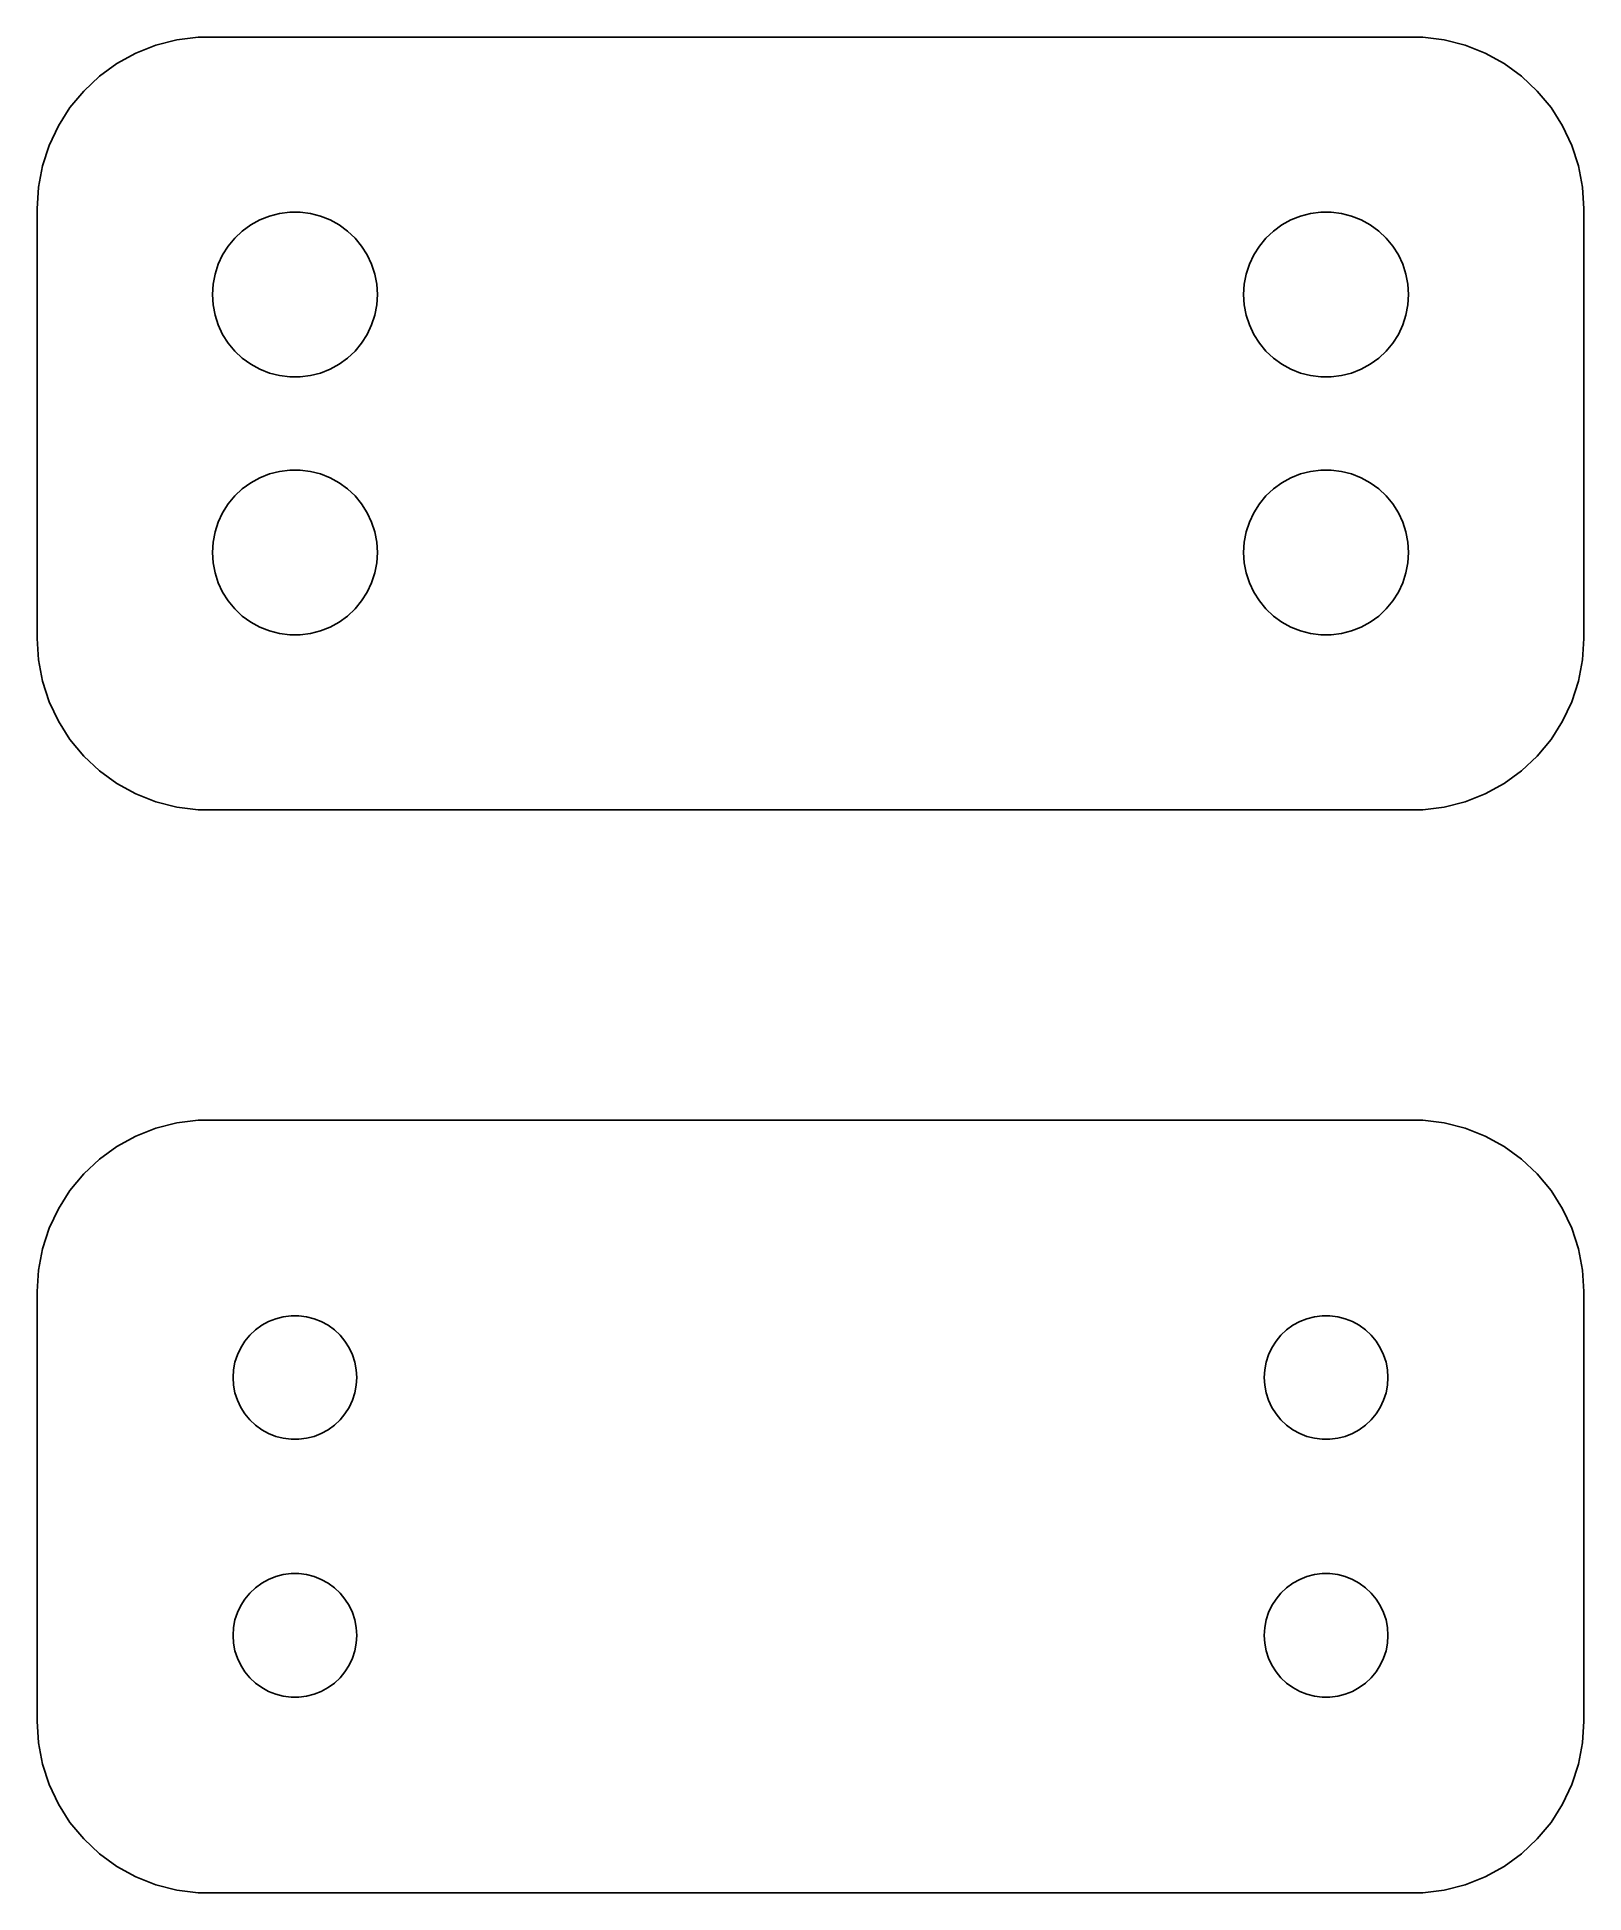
# Model space of a CAD drawing. Header units: metres. Extents: x -22.5 to 22.5, y 20.3 to 74.2.
import ezdxf

# ---------------------------------------------------------------- set-up
doc = ezdxf.new("R2010")
doc.units = ezdxf.units.M

msp = doc.modelspace()

# ---------------------------------------------------------------- linework, layer by layer
for p, q in [((-19.0451, 74.0053), (-19.6289, 73.7741)), ((-18.4369, 74.1614), (-19.0451, 74.0053)), ((-17.8139, 74.2401), (-18.4369, 74.1614)), ((17.8139, 74.2401), (-17.8139, 74.2401)), ((18.4369, 74.1614), (17.8139, 74.2401)), ((19.0451, 74.0053), (18.4369, 74.1614)), ((19.6289, 73.7741), (19.0451, 74.0053)), ((-20.1791, 73.4716), (-20.6871, 73.1026)), ((-19.6289, 73.7741), (-20.1791, 73.4716)), ((20.1791, 73.4716), (19.6289, 73.7741)), ((20.6871, 73.1026), (20.1791, 73.4716)), ((-20.6871, 73.1026), (-21.1448, 72.6727)), ((21.1448, 72.6727), (20.6871, 73.1026)), ((-21.1448, 72.6727), (-21.5451, 72.1889)), ((21.5451, 72.1889), (21.1448, 72.6727)), ((-21.5451, 72.1889), (-21.8815, 71.6588)), ((21.8815, 71.6588), (21.5451, 72.1889)), ((-21.8815, 71.6588), (-22.1489, 71.0906)), ((22.1489, 71.0906), (21.8815, 71.6588)), ((-22.1489, 71.0906), (-22.3429, 70.4934)), ((22.3429, 70.4934), (22.1489, 71.0906)), ((-22.3429, 70.4934), (-22.4606, 69.8767)), ((22.4606, 69.8767), (22.3429, 70.4934)), ((-22.4606, 69.8767), (-22.5, 69.25)), ((22.5, 69.25), (22.4606, 69.8767)), ((-22.5, 69.25), (-22.5, 56.75)), ((-15.7416, 69.0325), (-15.4497, 69.1075)), ((-15.4497, 69.1075), (-15.1507, 69.1453)), ((-15.1507, 69.1453), (-14.8493, 69.1453)), ((-14.8493, 69.1453), (-14.5503, 69.1075)), ((-14.5503, 69.1075), (-14.2583, 69.0325)), ((14.2583, 69.0325), (14.5503, 69.1075)), ((14.5503, 69.1075), (14.8493, 69.1453)), ((14.8493, 69.1453), (15.1507, 69.1453)), ((15.1507, 69.1453), (15.4497, 69.1075)), ((15.4497, 69.1075), (15.7416, 69.0325)), ((22.5, 56.75), (22.5, 69.25)), ((-16.7495, 68.3929), (-16.5298, 68.5992)), ((-16.5298, 68.5992), (-16.286, 68.7764)), ((-16.286, 68.7764), (-16.0219, 68.9216)), ((-16.0219, 68.9216), (-15.7416, 69.0325)), ((-14.2583, 69.0325), (-13.9781, 68.9216)), ((-13.9781, 68.9216), (-13.714, 68.7764)), ((-13.714, 68.7764), (-13.4702, 68.5992)), ((-13.4702, 68.5992), (-13.2505, 68.3929)), ((13.2505, 68.3929), (13.4702, 68.5992)), ((13.4702, 68.5992), (13.714, 68.7764)), ((13.714, 68.7764), (13.9781, 68.9216)), ((13.9781, 68.9216), (14.2583, 69.0325)), ((15.7416, 69.0325), (16.0219, 68.9216)), ((16.0219, 68.9216), (16.286, 68.7764)), ((16.286, 68.7764), (16.5298, 68.5992)), ((16.5298, 68.5992), (16.7495, 68.3929)), ((-17.1031, 67.9062), (-16.9416, 68.1607)), ((-16.9416, 68.1607), (-16.7495, 68.3929)), ((-13.2505, 68.3929), (-13.0583, 68.1607)), ((-13.0583, 68.1607), (-12.8969, 67.9062)), ((12.8969, 67.9062), (13.0583, 68.1607)), ((13.0583, 68.1607), (13.2505, 68.3929)), ((16.7495, 68.3929), (16.9416, 68.1607)), ((16.9416, 68.1607), (17.1031, 67.9062)), ((-17.3246, 67.3468), (-17.2315, 67.6335)), ((-17.2315, 67.6335), (-17.1031, 67.9062)), ((-12.8969, 67.9062), (-12.7685, 67.6335)), ((-12.7685, 67.6335), (-12.6754, 67.3468)), ((12.6754, 67.3468), (12.7685, 67.6335)), ((12.7685, 67.6335), (12.8969, 67.9062)), ((17.1031, 67.9062), (17.2315, 67.6335)), ((17.2315, 67.6335), (17.3246, 67.3468)), ((-17.4, 66.75), (-17.3811, 67.0508)), ((-17.3811, 67.0508), (-17.3246, 67.3468)), ((-12.6754, 67.3468), (-12.6189, 67.0508)), ((-12.6189, 67.0508), (-12.6, 66.75)), ((12.6, 66.75), (12.6189, 67.0508)), ((12.6189, 67.0508), (12.6754, 67.3468)), ((17.3246, 67.3468), (17.3811, 67.0508)), ((17.3811, 67.0508), (17.4, 66.75)), ((-17.3811, 66.4492), (-17.4, 66.75)), ((-17.3246, 66.1531), (-17.3811, 66.4492)), ((-12.6189, 66.4492), (-12.6754, 66.1531)), ((-12.6, 66.75), (-12.6189, 66.4492)), ((12.6189, 66.4492), (12.6, 66.75)), ((12.6754, 66.1531), (12.6189, 66.4492)), ((17.3811, 66.4492), (17.3246, 66.1531)), ((17.4, 66.75), (17.3811, 66.4492)), ((-17.2315, 65.8665), (-17.3246, 66.1531)), ((-17.1031, 65.5938), (-17.2315, 65.8665)), ((-12.7685, 65.8665), (-12.8969, 65.5938)), ((-12.6754, 66.1531), (-12.7685, 65.8665)), ((12.7685, 65.8665), (12.6754, 66.1531)), ((12.8969, 65.5938), (12.7685, 65.8665)), ((17.2315, 65.8665), (17.1031, 65.5938)), ((17.3246, 66.1531), (17.2315, 65.8665)), ((-16.9416, 65.3393), (-17.1031, 65.5938)), ((-16.7495, 65.1071), (-16.9416, 65.3393)), ((-13.0583, 65.3393), (-13.2505, 65.1071)), ((-12.8969, 65.5938), (-13.0583, 65.3393)), ((13.0583, 65.3393), (12.8969, 65.5938)), ((13.2505, 65.1071), (13.0583, 65.3393)), ((16.9416, 65.3393), (16.7495, 65.1071)), ((17.1031, 65.5938), (16.9416, 65.3393)), ((-16.5298, 64.9008), (-16.7495, 65.1071)), ((-16.286, 64.7236), (-16.5298, 64.9008)), ((-13.4702, 64.9008), (-13.714, 64.7236)), ((-13.2505, 65.1071), (-13.4702, 64.9008)), ((13.4702, 64.9008), (13.2505, 65.1071)), ((13.714, 64.7236), (13.4702, 64.9008)), ((16.5298, 64.9008), (16.286, 64.7236)), ((16.7495, 65.1071), (16.5298, 64.9008)), ((-16.0219, 64.5784), (-16.286, 64.7236)), ((-15.7416, 64.4675), (-16.0219, 64.5784)), ((-15.4497, 64.3925), (-15.7416, 64.4675)), ((-15.1507, 64.3547), (-15.4497, 64.3925)), ((-14.8493, 64.3547), (-15.1507, 64.3547)), ((-14.5503, 64.3925), (-14.8493, 64.3547)), ((-14.2583, 64.4675), (-14.5503, 64.3925)), ((-13.9781, 64.5784), (-14.2583, 64.4675)), ((-13.714, 64.7236), (-13.9781, 64.5784)), ((13.9781, 64.5784), (13.714, 64.7236)), ((14.2583, 64.4675), (13.9781, 64.5784)), ((14.5503, 64.3925), (14.2583, 64.4675)), ((14.8493, 64.3547), (14.5503, 64.3925)), ((15.1507, 64.3547), (14.8493, 64.3547)), ((15.4497, 64.3925), (15.1507, 64.3547)), ((15.7416, 64.4675), (15.4497, 64.3925)), ((16.0219, 64.5784), (15.7416, 64.4675)), ((16.286, 64.7236), (16.0219, 64.5784)), ((-15.7416, 61.5325), (-15.4497, 61.6075)), ((-15.4497, 61.6075), (-15.1507, 61.6453)), ((-15.1507, 61.6453), (-14.8493, 61.6453)), ((-14.8493, 61.6453), (-14.5503, 61.6075)), ((-14.5503, 61.6075), (-14.2583, 61.5325)), ((14.2583, 61.5325), (14.5503, 61.6075)), ((14.5503, 61.6075), (14.8493, 61.6453)), ((14.8493, 61.6453), (15.1507, 61.6453)), ((15.1507, 61.6453), (15.4497, 61.6075)), ((15.4497, 61.6075), (15.7416, 61.5325)), ((-16.7495, 60.8929), (-16.5298, 61.0992)), ((-16.5298, 61.0992), (-16.286, 61.2764)), ((-16.286, 61.2764), (-16.0219, 61.4216)), ((-16.0219, 61.4216), (-15.7416, 61.5325)), ((-14.2583, 61.5325), (-13.9781, 61.4216)), ((-13.9781, 61.4216), (-13.714, 61.2764)), ((-13.714, 61.2764), (-13.4702, 61.0992)), ((-13.4702, 61.0992), (-13.2505, 60.8929)), ((13.2505, 60.8929), (13.4702, 61.0992)), ((13.4702, 61.0992), (13.714, 61.2764)), ((13.714, 61.2764), (13.9781, 61.4216)), ((13.9781, 61.4216), (14.2583, 61.5325)), ((15.7416, 61.5325), (16.0219, 61.4216)), ((16.0219, 61.4216), (16.286, 61.2764)), ((16.286, 61.2764), (16.5298, 61.0992)), ((16.5298, 61.0992), (16.7495, 60.8929)), ((-17.1031, 60.4062), (-16.9416, 60.6607)), ((-16.9416, 60.6607), (-16.7495, 60.8929)), ((-13.2505, 60.8929), (-13.0583, 60.6607)), ((-13.0583, 60.6607), (-12.8969, 60.4062)), ((12.8969, 60.4062), (13.0583, 60.6607)), ((13.0583, 60.6607), (13.2505, 60.8929)), ((16.7495, 60.8929), (16.9416, 60.6607)), ((16.9416, 60.6607), (17.1031, 60.4062)), ((-17.3246, 59.8469), (-17.2315, 60.1335)), ((-17.2315, 60.1335), (-17.1031, 60.4062)), ((-12.8969, 60.4062), (-12.7685, 60.1335)), ((-12.7685, 60.1335), (-12.6754, 59.8469)), ((12.6754, 59.8469), (12.7685, 60.1335)), ((12.7685, 60.1335), (12.8969, 60.4062)), ((17.1031, 60.4062), (17.2315, 60.1335)), ((17.2315, 60.1335), (17.3246, 59.8469)), ((-17.4, 59.25), (-17.3811, 59.5508)), ((-17.3811, 59.5508), (-17.3246, 59.8469)), ((-12.6754, 59.8469), (-12.6189, 59.5508)), ((-12.6189, 59.5508), (-12.6, 59.25)), ((12.6, 59.25), (12.6189, 59.5508)), ((12.6189, 59.5508), (12.6754, 59.8469)), ((17.3246, 59.8469), (17.3811, 59.5508)), ((17.3811, 59.5508), (17.4, 59.25)), ((-17.3811, 58.9492), (-17.4, 59.25)), ((-17.3246, 58.6532), (-17.3811, 58.9492)), ((-12.6189, 58.9492), (-12.6754, 58.6532)), ((-12.6, 59.25), (-12.6189, 58.9492)), ((12.6189, 58.9492), (12.6, 59.25)), ((12.6754, 58.6532), (12.6189, 58.9492)), ((17.3811, 58.9492), (17.3246, 58.6532)), ((17.4, 59.25), (17.3811, 58.9492)), ((-17.2315, 58.3665), (-17.3246, 58.6532)), ((-17.1031, 58.0938), (-17.2315, 58.3665)), ((-12.7685, 58.3665), (-12.8969, 58.0938)), ((-12.6754, 58.6532), (-12.7685, 58.3665)), ((12.7685, 58.3665), (12.6754, 58.6532)), ((12.8969, 58.0938), (12.7685, 58.3665)), ((17.2315, 58.3665), (17.1031, 58.0938)), ((17.3246, 58.6532), (17.2315, 58.3665)), ((-16.9416, 57.8393), (-17.1031, 58.0938)), ((-16.7495, 57.6071), (-16.9416, 57.8393)), ((-13.0583, 57.8393), (-13.2505, 57.6071)), ((-12.8969, 58.0938), (-13.0583, 57.8393)), ((13.0583, 57.8393), (12.8969, 58.0938)), ((13.2505, 57.6071), (13.0583, 57.8393)), ((16.9416, 57.8393), (16.7495, 57.6071)), ((17.1031, 58.0938), (16.9416, 57.8393)), ((-16.5298, 57.4008), (-16.7495, 57.6071)), ((-16.286, 57.2236), (-16.5298, 57.4008)), ((-16.0219, 57.0784), (-16.286, 57.2236)), ((-13.714, 57.2236), (-13.9781, 57.0784)), ((-13.4702, 57.4008), (-13.714, 57.2236)), ((-13.2505, 57.6071), (-13.4702, 57.4008)), ((13.4702, 57.4008), (13.2505, 57.6071)), ((13.714, 57.2236), (13.4702, 57.4008)), ((13.9781, 57.0784), (13.714, 57.2236)), ((16.286, 57.2236), (16.0219, 57.0784)), ((16.5298, 57.4008), (16.286, 57.2236)), ((16.7495, 57.6071), (16.5298, 57.4008)), ((-22.5, 56.75), (-22.4606, 56.1233)), ((-15.7416, 56.9675), (-16.0219, 57.0784)), ((-15.4497, 56.8925), (-15.7416, 56.9675)), ((-15.1507, 56.8547), (-15.4497, 56.8925)), ((-14.8493, 56.8547), (-15.1507, 56.8547)), ((-14.5503, 56.8925), (-14.8493, 56.8547)), ((-14.2583, 56.9675), (-14.5503, 56.8925)), ((-13.9781, 57.0784), (-14.2583, 56.9675)), ((14.2583, 56.9675), (13.9781, 57.0784)), ((14.5503, 56.8925), (14.2583, 56.9675)), ((14.8493, 56.8547), (14.5503, 56.8925)), ((15.1507, 56.8547), (14.8493, 56.8547)), ((15.4497, 56.8925), (15.1507, 56.8547)), ((15.7416, 56.9675), (15.4497, 56.8925)), ((16.0219, 57.0784), (15.7416, 56.9675)), ((22.4606, 56.1233), (22.5, 56.75)), ((-22.4606, 56.1233), (-22.3429, 55.5066)), ((22.3429, 55.5066), (22.4606, 56.1233)), ((-22.3429, 55.5066), (-22.1489, 54.9094)), ((22.1489, 54.9094), (22.3429, 55.5066)), ((-22.1489, 54.9094), (-21.8815, 54.3412)), ((21.8815, 54.3412), (22.1489, 54.9094)), ((-21.8815, 54.3412), (-21.5451, 53.8111)), ((21.5451, 53.8111), (21.8815, 54.3412)), ((-21.5451, 53.8111), (-21.1448, 53.3273)), ((21.1448, 53.3273), (21.5451, 53.8111)), ((-21.1448, 53.3273), (-20.6871, 52.8974)), ((20.6871, 52.8974), (21.1448, 53.3273)), ((-20.6871, 52.8974), (-20.1791, 52.5284)), ((-20.1791, 52.5284), (-19.6289, 52.2259)), ((19.6289, 52.2259), (20.1791, 52.5284)), ((20.1791, 52.5284), (20.6871, 52.8974)), ((-19.6289, 52.2259), (-19.0451, 51.9947)), ((-19.0451, 51.9947), (-18.4369, 51.8386)), ((-18.4369, 51.8386), (-17.8139, 51.7599)), ((17.8139, 51.7599), (18.4369, 51.8386)), ((18.4369, 51.8386), (19.0451, 51.9947)), ((19.0451, 51.9947), (19.6289, 52.2259)), ((-17.8139, 51.7599), (17.8139, 51.7599)), ((-18.4369, 42.6614), (-19.0451, 42.5053)), ((-17.8139, 42.7401), (-18.4369, 42.6614)), ((17.8139, 42.7401), (-17.8139, 42.7401)), ((18.4369, 42.6614), (17.8139, 42.7401)), ((19.0451, 42.5053), (18.4369, 42.6614)), ((-19.6289, 42.2741), (-20.1791, 41.9716)), ((-19.0451, 42.5053), (-19.6289, 42.2741)), ((19.6289, 42.2741), (19.0451, 42.5053)), ((20.1791, 41.9716), (19.6289, 42.2741)), ((-20.6871, 41.6026), (-21.1448, 41.1727)), ((-20.1791, 41.9716), (-20.6871, 41.6026)), ((20.6871, 41.6026), (20.1791, 41.9716)), ((21.1448, 41.1727), (20.6871, 41.6026)), ((-21.1448, 41.1727), (-21.5451, 40.6889)), ((21.5451, 40.6889), (21.1448, 41.1727)), ((-21.5451, 40.6889), (-21.8815, 40.1588)), ((21.8815, 40.1588), (21.5451, 40.6889)), ((-21.8815, 40.1588), (-22.1489, 39.5906)), ((22.1489, 39.5906), (21.8815, 40.1588)), ((-22.1489, 39.5906), (-22.3429, 38.9934)), ((22.3429, 38.9934), (22.1489, 39.5906)), ((-22.3429, 38.9934), (-22.4606, 38.3767)), ((22.4606, 38.3767), (22.3429, 38.9934)), ((-22.4606, 38.3767), (-22.5, 37.75)), ((22.5, 37.75), (22.4606, 38.3767)), ((-22.5, 37.75), (-22.5, 25.25)), ((22.5, 25.25), (22.5, 37.75)), ((-16.1474, 36.6369), (-15.9645, 36.7698)), ((-15.9645, 36.7698), (-15.7664, 36.8787)), ((-15.7664, 36.8787), (-15.5562, 36.9619)), ((-15.5562, 36.9619), (-15.3373, 37.0181)), ((-15.3373, 37.0181), (-15.113, 37.0464)), ((-15.113, 37.0464), (-14.887, 37.0464)), ((-14.887, 37.0464), (-14.6627, 37.0181)), ((-14.6627, 37.0181), (-14.4438, 36.9619)), ((-14.4438, 36.9619), (-14.2336, 36.8787)), ((-14.2336, 36.8787), (-14.0355, 36.7698)), ((-14.0355, 36.7698), (-13.8526, 36.6369)), ((13.8526, 36.6369), (14.0355, 36.7698)), ((14.0355, 36.7698), (14.2336, 36.8787)), ((14.2336, 36.8787), (14.4438, 36.9619)), ((14.4438, 36.9619), (14.6627, 37.0181)), ((14.6627, 37.0181), (14.887, 37.0464)), ((14.887, 37.0464), (15.113, 37.0464)), ((15.113, 37.0464), (15.3373, 37.0181)), ((15.3373, 37.0181), (15.5562, 36.9619)), ((15.5562, 36.9619), (15.7664, 36.8787)), ((15.7664, 36.8787), (15.9645, 36.7698)), ((15.9645, 36.7698), (16.1474, 36.6369)), ((-16.5773, 36.1171), (-16.4562, 36.308)), ((-16.4562, 36.308), (-16.3121, 36.4822)), ((-16.3121, 36.4822), (-16.1474, 36.6369)), ((-13.8526, 36.6369), (-13.6879, 36.4822)), ((-13.6879, 36.4822), (-13.5438, 36.308)), ((-13.5438, 36.308), (-13.4226, 36.1171)), ((13.4226, 36.1171), (13.5438, 36.308)), ((13.5438, 36.308), (13.6879, 36.4822)), ((13.6879, 36.4822), (13.8526, 36.6369)), ((16.1474, 36.6369), (16.3121, 36.4822)), ((16.3121, 36.4822), (16.4562, 36.308)), ((16.4562, 36.308), (16.5773, 36.1171)), ((-16.7858, 35.4756), (-16.7434, 35.6976)), ((-16.7434, 35.6976), (-16.6736, 35.9126)), ((-16.6736, 35.9126), (-16.5773, 36.1171)), ((-13.4226, 36.1171), (-13.3264, 35.9126)), ((-13.3264, 35.9126), (-13.2565, 35.6976)), ((-13.2565, 35.6976), (-13.2142, 35.4756)), ((13.2142, 35.4756), (13.2565, 35.6976)), ((13.2565, 35.6976), (13.3264, 35.9126)), ((13.3264, 35.9126), (13.4226, 36.1171)), ((16.5773, 36.1171), (16.6736, 35.9126)), ((16.6736, 35.9126), (16.7434, 35.6976)), ((16.7434, 35.6976), (16.7858, 35.4756)), ((-16.8, 35.25), (-16.7858, 35.4756)), ((-16.7858, 35.0244), (-16.8, 35.25)), ((-13.2142, 35.4756), (-13.2, 35.25)), ((-13.2, 35.25), (-13.2142, 35.0244)), ((13.2, 35.25), (13.2142, 35.4756)), ((13.2142, 35.0244), (13.2, 35.25)), ((16.7858, 35.4756), (16.8, 35.25)), ((16.8, 35.25), (16.7858, 35.0244)), ((-16.7434, 34.8024), (-16.7858, 35.0244)), ((-16.6736, 34.5874), (-16.7434, 34.8024)), ((-16.5773, 34.3828), (-16.6736, 34.5874)), ((-13.3264, 34.5874), (-13.4226, 34.3828)), ((-13.2565, 34.8024), (-13.3264, 34.5874)), ((-13.2142, 35.0244), (-13.2565, 34.8024)), ((13.2565, 34.8024), (13.2142, 35.0244)), ((13.3264, 34.5874), (13.2565, 34.8024)), ((13.4226, 34.3828), (13.3264, 34.5874)), ((16.6736, 34.5874), (16.5773, 34.3828)), ((16.7434, 34.8024), (16.6736, 34.5874)), ((16.7858, 35.0244), (16.7434, 34.8024)), ((-16.4562, 34.192), (-16.5773, 34.3828)), ((-16.3121, 34.0178), (-16.4562, 34.192)), ((-16.1474, 33.8631), (-16.3121, 34.0178)), ((-13.6879, 34.0178), (-13.8526, 33.8631)), ((-13.5438, 34.192), (-13.6879, 34.0178)), ((-13.4226, 34.3828), (-13.5438, 34.192)), ((13.5438, 34.192), (13.4226, 34.3828)), ((13.6879, 34.0178), (13.5438, 34.192)), ((13.8526, 33.8631), (13.6879, 34.0178)), ((16.3121, 34.0178), (16.1474, 33.8631)), ((16.4562, 34.192), (16.3121, 34.0178)), ((16.5773, 34.3828), (16.4562, 34.192)), ((-15.9645, 33.7302), (-16.1474, 33.8631)), ((-15.7664, 33.6213), (-15.9645, 33.7302)), ((-15.5562, 33.5381), (-15.7664, 33.6213)), ((-15.3373, 33.4819), (-15.5562, 33.5381)), ((-15.113, 33.4536), (-15.3373, 33.4819)), ((-14.6627, 33.4819), (-14.887, 33.4536)), ((-14.4438, 33.5381), (-14.6627, 33.4819)), ((-14.2336, 33.6213), (-14.4438, 33.5381)), ((-14.0355, 33.7302), (-14.2336, 33.6213)), ((-13.8526, 33.8631), (-14.0355, 33.7302)), ((14.0355, 33.7302), (13.8526, 33.8631)), ((14.2336, 33.6213), (14.0355, 33.7302)), ((14.4438, 33.5381), (14.2336, 33.6213)), ((14.6627, 33.4819), (14.4438, 33.5381)), ((14.887, 33.4536), (14.6627, 33.4819)), ((15.3373, 33.4819), (15.113, 33.4536)), ((15.5562, 33.5381), (15.3373, 33.4819)), ((15.7664, 33.6213), (15.5562, 33.5381)), ((15.9645, 33.7302), (15.7664, 33.6213)), ((16.1474, 33.8631), (15.9645, 33.7302)), ((-14.887, 33.4536), (-15.113, 33.4536)), ((15.113, 33.4536), (14.887, 33.4536)), ((-16.1474, 29.1369), (-15.9645, 29.2698)), ((-15.9645, 29.2698), (-15.7664, 29.3787)), ((-15.7664, 29.3787), (-15.5562, 29.4619)), ((-15.5562, 29.4619), (-15.3373, 29.5181)), ((-15.3373, 29.5181), (-15.113, 29.5464)), ((-15.113, 29.5464), (-14.887, 29.5464)), ((-14.887, 29.5464), (-14.6627, 29.5181)), ((-14.6627, 29.5181), (-14.4438, 29.4619)), ((-14.4438, 29.4619), (-14.2336, 29.3787)), ((-14.2336, 29.3787), (-14.0355, 29.2698)), ((-14.0355, 29.2698), (-13.8526, 29.1369)), ((13.8526, 29.1369), (14.0355, 29.2698)), ((14.0355, 29.2698), (14.2336, 29.3787)), ((14.2336, 29.3787), (14.4438, 29.4619)), ((14.4438, 29.4619), (14.6627, 29.5181)), ((14.6627, 29.5181), (14.887, 29.5464)), ((14.887, 29.5464), (15.113, 29.5464)), ((15.113, 29.5464), (15.3373, 29.5181)), ((15.3373, 29.5181), (15.5562, 29.4619)), ((15.5562, 29.4619), (15.7664, 29.3787)), ((15.7664, 29.3787), (15.9645, 29.2698)), ((15.9645, 29.2698), (16.1474, 29.1369)), ((-16.6736, 28.4126), (-16.5773, 28.6172)), ((-16.5773, 28.6172), (-16.4562, 28.808)), ((-16.4562, 28.808), (-16.3121, 28.9822)), ((-16.3121, 28.9822), (-16.1474, 29.1369)), ((-13.8526, 29.1369), (-13.6879, 28.9822)), ((-13.6879, 28.9822), (-13.5438, 28.808)), ((-13.5438, 28.808), (-13.4226, 28.6172)), ((-13.4226, 28.6172), (-13.3264, 28.4126)), ((13.3264, 28.4126), (13.4226, 28.6172)), ((13.4226, 28.6172), (13.5438, 28.808)), ((13.5438, 28.808), (13.6879, 28.9822)), ((13.6879, 28.9822), (13.8526, 29.1369)), ((16.1474, 29.1369), (16.3121, 28.9822)), ((16.3121, 28.9822), (16.4562, 28.808)), ((16.4562, 28.808), (16.5773, 28.6172)), ((16.5773, 28.6172), (16.6736, 28.4126)), ((-16.7858, 27.9756), (-16.7434, 28.1976)), ((-16.7434, 28.1976), (-16.6736, 28.4126)), ((-13.3264, 28.4126), (-13.2565, 28.1976)), ((-13.2565, 28.1976), (-13.2142, 27.9756)), ((13.2142, 27.9756), (13.2565, 28.1976)), ((13.2565, 28.1976), (13.3264, 28.4126)), ((16.6736, 28.4126), (16.7434, 28.1976)), ((16.7434, 28.1976), (16.7858, 27.9756)), ((-16.8, 27.75), (-16.7858, 27.9756)), ((-16.7858, 27.5244), (-16.8, 27.75)), ((-13.2142, 27.9756), (-13.2, 27.75)), ((-13.2, 27.75), (-13.2142, 27.5244)), ((13.2, 27.75), (13.2142, 27.9756)), ((13.2142, 27.5244), (13.2, 27.75)), ((16.7858, 27.9756), (16.8, 27.75)), ((16.8, 27.75), (16.7858, 27.5244)), ((-16.7434, 27.3024), (-16.7858, 27.5244)), ((-16.6736, 27.0874), (-16.7434, 27.3024)), ((-16.5773, 26.8829), (-16.6736, 27.0874)), ((-13.3264, 27.0874), (-13.4226, 26.8829)), ((-13.2565, 27.3024), (-13.3264, 27.0874)), ((-13.2142, 27.5244), (-13.2565, 27.3024)), ((13.2565, 27.3024), (13.2142, 27.5244)), ((13.3264, 27.0874), (13.2565, 27.3024)), ((13.4226, 26.8829), (13.3264, 27.0874)), ((16.6736, 27.0874), (16.5773, 26.8829)), ((16.7434, 27.3024), (16.6736, 27.0874)), ((16.7858, 27.5244), (16.7434, 27.3024)), ((-16.4562, 26.692), (-16.5773, 26.8829)), ((-16.3121, 26.5178), (-16.4562, 26.692)), ((-16.1474, 26.3631), (-16.3121, 26.5178)), ((-13.6879, 26.5178), (-13.8526, 26.3631)), ((-13.5438, 26.692), (-13.6879, 26.5178)), ((-13.4226, 26.8829), (-13.5438, 26.692)), ((13.5438, 26.692), (13.4226, 26.8829)), ((13.6879, 26.5178), (13.5438, 26.692)), ((13.8526, 26.3631), (13.6879, 26.5178)), ((16.3121, 26.5178), (16.1474, 26.3631)), ((16.4562, 26.692), (16.3121, 26.5178)), ((16.5773, 26.8829), (16.4562, 26.692)), ((-15.9645, 26.2302), (-16.1474, 26.3631)), ((-15.7664, 26.1213), (-15.9645, 26.2302)), ((-15.5562, 26.0381), (-15.7664, 26.1213)), ((-15.3373, 25.9819), (-15.5562, 26.0381)), ((-15.113, 25.9536), (-15.3373, 25.9819)), ((-14.887, 25.9536), (-15.113, 25.9536)), ((-14.6627, 25.9819), (-14.887, 25.9536)), ((-14.4438, 26.0381), (-14.6627, 25.9819)), ((-14.2336, 26.1213), (-14.4438, 26.0381)), ((-14.0355, 26.2302), (-14.2336, 26.1213)), ((-13.8526, 26.3631), (-14.0355, 26.2302)), ((14.0355, 26.2302), (13.8526, 26.3631)), ((14.2336, 26.1213), (14.0355, 26.2302)), ((14.4438, 26.0381), (14.2336, 26.1213)), ((14.6627, 25.9819), (14.4438, 26.0381)), ((14.887, 25.9536), (14.6627, 25.9819)), ((15.113, 25.9536), (14.887, 25.9536)), ((15.3373, 25.9819), (15.113, 25.9536)), ((15.5562, 26.0381), (15.3373, 25.9819)), ((15.7664, 26.1213), (15.5562, 26.0381)), ((15.9645, 26.2302), (15.7664, 26.1213)), ((16.1474, 26.3631), (15.9645, 26.2302)), ((-22.5, 25.25), (-22.4606, 24.6233)), ((22.4606, 24.6233), (22.5, 25.25)), ((-22.4606, 24.6233), (-22.3429, 24.0066)), ((22.3429, 24.0066), (22.4606, 24.6233)), ((-22.3429, 24.0066), (-22.1489, 23.4094)), ((22.1489, 23.4094), (22.3429, 24.0066)), ((-22.1489, 23.4094), (-21.8815, 22.8412)), ((21.8815, 22.8412), (22.1489, 23.4094)), ((-21.8815, 22.8412), (-21.5451, 22.3111)), ((21.5451, 22.3111), (21.8815, 22.8412)), ((-21.5451, 22.3111), (-21.1448, 21.8273)), ((21.1448, 21.8273), (21.5451, 22.3111)), ((-21.1448, 21.8273), (-20.6871, 21.3974)), ((20.6871, 21.3974), (21.1448, 21.8273)), ((-20.6871, 21.3974), (-20.1791, 21.0284)), ((20.1791, 21.0284), (20.6871, 21.3974)), ((-20.1791, 21.0284), (-19.6289, 20.7259)), ((-19.6289, 20.7259), (-19.0451, 20.4947)), ((19.0451, 20.4947), (19.6289, 20.7259)), ((19.6289, 20.7259), (20.1791, 21.0284)), ((-19.0451, 20.4947), (-18.4369, 20.3386)), ((-18.4369, 20.3386), (-17.8139, 20.2599)), ((-17.8139, 20.2599), (17.8139, 20.2599)), ((17.8139, 20.2599), (18.4369, 20.3386)), ((18.4369, 20.3386), (19.0451, 20.4947))]:
    msp.add_line(p, q)

doc.saveas('drawing.dxf')
